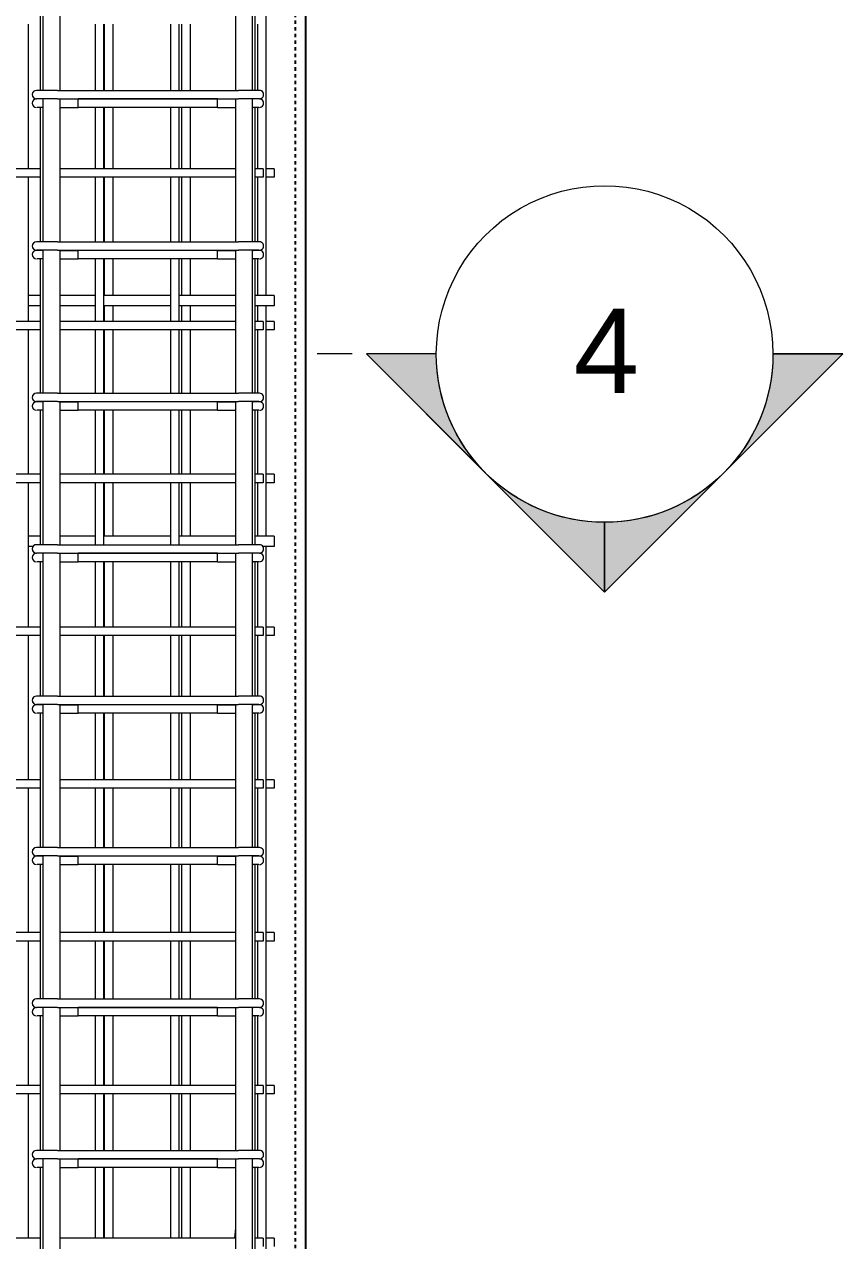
# Model space of a CAD drawing. Header units: millimetres. Extents: x -14563 to 6741, y -2784 to 21137.
# Drawn here: x -11981 to -11203, y 93 to 1249 of the extents above; entities that cross this region are included whole.
import ezdxf

# ---------------------------------------------------------------- set-up
doc = ezdxf.new("R2010")
doc.units = ezdxf.units.MM
doc.linetypes.add('Dash', pattern=[6.36, 3.18, -3.18])
for name, color, linetype, lineweight in [('A-WALL', 113, 'Continuous', 25), ('A-WALL-HDLN', 110, 'Dash', 25), ('G-ANNO-SYMB', 111, 'Continuous', 9), ('S-RBAR', 171, 'Continuous', 18)]:
    doc.layers.add(name, color=color, linetype=linetype, lineweight=lineweight)
doc.styles.add('Arial', font='arial.ttf', dxfattribs={"height": 79.99999999999991})

# ---------------------------------------------------------------- blocks, each defined once
blk = doc.blocks.new('Detail View - M_Section Head - Filled SHOP DWG-1002450-Elevation Front Copy 1')
at = {"layer": 'G-ANNO-SYMB'}
h = blk.add_hatch(color=256, dxfattribs=at)
edge = h.paths.add_edge_path()
edge.add_line((-11692.77503408039, 4855.778249188798), (-11805.91211907023, 4742.641164198953))
edge.add_arc((-11692.77503408039, 4629.504079209105), 159.9999999999996, 90.00000000000011, 134.9999999999993, ccw=False)
edge.add_line((-11692.77503408039, 4789.504079209105), (-11692.77503408039, 4855.778249188799))
h = blk.add_hatch(color=256, dxfattribs=at)
edge = h.paths.add_edge_path()
edge.add_line((-11919.04920406008, 4629.504079209109), (-11852.77503408039, 4629.504079209109))
edge.add_arc((-11692.77503408039, 4629.504079209105), 160.0000000000026, 134.9999999999994, 179.9999999999991, ccw=False)
edge.add_line((-11805.91211907023, 4742.641164198953), (-11919.04920406008, 4629.504079209109))
h = blk.add_hatch(color=256, dxfattribs=at)
edge = h.paths.add_edge_path()
edge.add_line((-11919.04920406008, 4629.504079209106), (-11805.91211907024, 4516.366994219259))
edge.add_arc((-11692.77503408039, 4629.504079209107), 160.0000000000018, 180.0000000000004, 224.9999999999988, ccw=False)
edge.add_line((-11852.77503408039, 4629.504079209106), (-11919.04920406008, 4629.504079209106))
h = blk.add_hatch(color=256, dxfattribs=at)
edge = h.paths.add_edge_path()
edge.add_line((-11692.77503408039, 4403.229909229413), (-11692.77503408039, 4469.504079209107))
edge.add_arc((-11692.77503408039, 4629.504079209106), 159.9999999999974, 224.9999999999992, 269.9999999999987, ccw=False)
edge.add_line((-11805.91211907024, 4516.366994219259), (-11692.77503408039, 4403.229909229413))
for p, q in [((-11919.04920406008, 4629.504079209107), (-11692.77503408039, 4855.778249188798)), ((-11805.91211907023, 4742.641164198953), (-11692.77503408039, 4855.778249188798)), ((-11692.77503408039, 4789.504079209107), (-11692.77503408039, 4855.778249188798)), ((-11692.77503408039, 4855.778249188799), (-11692.77503408039, 4789.504079209105)), ((-11919.04920406008, 4629.504079209109), (-11805.91211907023, 4742.641164198953)), ((-11919.04920406008, 4629.504079209107), (-11692.77503408039, 4403.229909229412)), ((-11852.77503408039, 4629.504079209109), (-11919.04920406008, 4629.504079209109)), ((-11919.04920406008, 4629.504079209106), (-11852.77503408039, 4629.504079209106)), ((-11805.91211907024, 4516.366994219259), (-11919.04920406008, 4629.504079209106)), ((-11692.77503408039, 4403.229909229413), (-11805.91211907024, 4516.366994219259)), ((-11692.77503408039, 4469.504079209107), (-11692.77503408039, 4403.229909229412)), ((-11692.77503408039, 4469.504079209107), (-11692.77503408039, 4403.229909229413))]:
    blk.add_line(p, q, dxfattribs=at)
for centre, radius, start, end in [((-11692.77503408039, 4629.504079209107), 160.000000000003, 90.00000000000065, 269.999999999999), ((-11692.77503408039, 4629.504079209105), 159.9999999999996, 89.99999999999967, 134.999999999999), ((-11692.77503408039, 4629.504079209107), 159.9999999999966, 269.9999999999976, 90.0000000000005), ((-11692.77503408039, 4629.504079209105), 160.0000000000026, 134.9999999999991, 179.9999999999987), ((-11692.77503408039, 4629.504079209107), 160.0000000000018, 180, 224.9999999999984), ((-11692.77503408039, 4629.504079209106), 159.9999999999974, 224.9999999999988, 269.9999999999984)]:
    blk.add_arc(centre, radius, start, end, dxfattribs=at)

msp = doc.modelspace()

# ---------------------------------------------------------------- linework, layer by layer
at = {"layer": 'A-WALL'}
msp.add_line((-11713.80383016152, -1395.000000000119), (-11713.80383016152, 3039.999999999594), dxfattribs=at)
at = {"layer": 'A-WALL-HDLN'}
msp.add_line((-11723.76681075738, 3039.999999999594), (-11723.76681075738, -214.9503906250477), dxfattribs=at)
at = {"layer": 'G-ANNO-SYMB'}
msp.add_line((-11669.6748032208, 935.8239455770388), (-11702.90884958001, 935.8239455770388), dxfattribs=at)
at = {"layer": 'S-RBAR'}
for p, q in [((-11751.30383016152, 991.5337910924618), (-11751.30383016152, 3000.122347168784)), ((-11963.30383016154, 1186.418106856695), (-11963.30383016154, 1322.36730587711)), ((-11947.30383016154, 1186.418106856695), (-11947.30383016154, 1322.36730587711)), ((-11780.3038301615, 1186.418106856695), (-11780.3038301615, 1322.36730587711)), ((-11764.3038301615, 1186.418106856695), (-11764.3038301615, 1322.36730587711)), ((-11965.80383016139, 1186.418106856695), (-11965.80383016139, 1314.178088932217)), ((-11761.80383016165, 1186.418106856695), (-11761.80383016165, 1314.178088932217)), ((-11977.30383016154, 1111.966666666384), (-11977.30383016154, 1249.199999999708)), ((-11913.63716349486, 1186.418106856695), (-11913.63716349486, 1249.199999999708)), ((-11905.63716349486, 1186.418106856695), (-11905.63716349486, 1249.199999999708)), ((-11904.95246405548, 1186.418106856695), (-11904.95246405548, 1249.199999999708)), ((-11896.95246405548, 1186.418106856695), (-11896.95246405548, 1249.199999999708)), ((-11841.97049682819, 1186.418106856695), (-11841.97049682819, 1249.199999999708)), ((-11833.97049682819, 1186.418106856695), (-11833.97049682819, 1249.199999999708)), ((-11831.48544927377, 1186.418106856695), (-11831.48544927377, 1249.199999999708)), ((-11823.48544927377, 1186.418106856695), (-11823.48544927377, 1249.199999999708)), ((-11759.30383016152, 1186.418106856695), (-11759.30383016152, 1249.199999999708)), ((-11949.80383016153, 1186.418106856695), (-11969.80383016153, 1186.418106856695)), ((-11949.80383016153, 1186.418106856695), (-11777.80383016153, 1186.418106856695)), ((-11764.88602913013, 1186.418106856695), (-11777.80383016153, 1186.418106856695)), ((-11762.4303102645, 1186.418106856695), (-11765.01106322174, 1186.418106856695)), ((-11757.80383016153, 1186.418106856695), (-11762.53522130173, 1186.418106856695)), ((-11949.80383016153, 1178.418106856695), (-11969.80383016153, 1178.418106856695)), ((-11963.94596578525, 1178.234936502734), (-11969.80383016152, 1178.234936502734)), ((-11963.94596578525, 1170.234936502734), (-11969.1223466873, 1170.234936502734)), ((-11965.80383016138, 1042.468907836281), (-11965.80383016139, 1170.234936502734)), ((-11963.94596578525, 1178.234936502734), (-11963.30383016154, 1178.234936502734)), ((-11963.94596578525, 1170.234936502734), (-11963.30383016154, 1170.234936502734)), ((-11963.30383016154, 1042.468907836281), (-11963.30383016154, 1178.418106856695)), ((-11949.80383016153, 1178.418106856695), (-11777.80383016153, 1178.418106856695)), ((-11947.30383016154, 1042.468907836281), (-11947.30383016154, 1178.418106856695)), ((-11947.30383016154, 1178.234936502734), (-11930.0048402883, 1178.234936502734)), ((-11947.30383016154, 1170.234936502734), (-11930.0048402883, 1170.234936502734)), ((-11797.60282003475, 1178.234936502734), (-11930.0048402883, 1178.234936502734)), ((-11930.0048402883, 1170.234936502734), (-11930.0048402883, 1178.234936502734)), ((-11797.60282003475, 1170.234936502734), (-11930.0048402883, 1170.234936502734)), ((-11913.63716349486, 1111.966666666384), (-11913.63716349486, 1170.234936502734)), ((-11905.63716349486, 1111.966666666384), (-11905.63716349486, 1170.234936502734)), ((-11904.95246405548, 1111.966666666384), (-11904.95246405548, 1170.234936502734)), ((-11896.95246405548, 1111.966666666384), (-11896.95246405548, 1170.234936502734)), ((-11841.97049682819, 1111.966666666384), (-11841.97049682819, 1170.234936502734)), ((-11833.97049682819, 1111.966666666384), (-11833.97049682819, 1170.234936502734)), ((-11831.48544927377, 1111.966666666384), (-11831.48544927377, 1170.234936502734)), ((-11823.48544927377, 1111.966666666384), (-11823.48544927377, 1170.234936502734)), ((-11797.60282003475, 1178.234936502734), (-11780.3038301615, 1178.234936502734)), ((-11797.60282003475, 1170.234936502734), (-11797.60282003475, 1178.234936502734)), ((-11797.60282003475, 1170.234936502734), (-11780.3038301615, 1170.234936502734)), ((-11780.3038301615, 1042.468907836282), (-11780.3038301615, 1178.418106856695)), ((-11763.6616945378, 1178.418106856695), (-11777.80383016153, 1178.418106856695)), ((-11764.3038301615, 1042.468907836282), (-11764.3038301615, 1178.418106856695)), ((-11764.3038301615, 1178.234936502734), (-11763.66169453779, 1178.234936502734)), ((-11764.3038301615, 1170.234936502734), (-11763.66169453779, 1170.234936502734)), ((-11758.48531363575, 1178.418106856695), (-11763.6616945378, 1178.418106856695)), ((-11757.80383016153, 1178.234936502734), (-11763.66169453779, 1178.234936502734)), ((-11758.48531363574, 1170.234936502734), (-11763.66169453779, 1170.234936502734)), ((-11761.80383016165, 1042.468907836281), (-11761.80383016165, 1170.234936502734)), ((-11759.30383016152, 1111.966666666384), (-11759.30383016152, 1170.234936502734)), ((-11757.80383016153, 1178.418106856695), (-11757.88725773837, 1178.418106856695)), ((-11965.80383016139, 1111.966666666385), (-12123.80383016157, 1111.966666666385)), ((-11780.3038301615, 1111.966666666385), (-11947.30383016154, 1111.966666666385)), ((-11754.23857172628, 1111.966666666385), (-11761.80383016165, 1111.966666666385)), ((-11754.23857172628, 1111.966666666385), (-11754.23857172628, 1103.966666666385)), ((-11743.80383016152, 1111.966666666385), (-11751.30383016152, 1111.966666666385)), ((-11743.80383016152, 1111.966666666385), (-11743.80383016152, 1103.966666666385)), ((-11965.80383016139, 1103.966666666385), (-12123.80383016157, 1103.966666666385)), ((-11977.30383016154, 966.7333333330611), (-11977.30383016154, 1103.966666666384)), ((-11780.3038301615, 1103.966666666385), (-11947.30383016154, 1103.966666666385)), ((-11913.63716349486, 1042.468907836282), (-11913.63716349486, 1103.966666666384)), ((-11905.63716349486, 1042.468907836282), (-11905.63716349486, 1103.966666666384)), ((-11904.95246405548, 1042.468907836281), (-11904.95246405548, 1103.966666666384)), ((-11896.95246405548, 1042.468907836281), (-11896.95246405548, 1103.966666666384)), ((-11841.97049682819, 1042.468907836282), (-11841.97049682819, 1103.966666666384)), ((-11833.97049682819, 1042.468907836282), (-11833.97049682819, 1103.966666666384)), ((-11831.48544927377, 1042.468907836281), (-11831.48544927377, 1103.966666666384)), ((-11823.48544927377, 1042.468907836281), (-11823.48544927377, 1103.966666666384)), ((-11754.23857172628, 1103.966666666385), (-11761.80383016165, 1103.966666666385)), ((-11759.30383016152, 1042.468907836281), (-11759.30383016152, 1103.966666666384)), ((-11743.80383016152, 1103.966666666385), (-11751.30383016152, 1103.966666666385)), ((-11949.80383016153, 1042.468907836281), (-11969.80383016153, 1042.468907836281)), ((-11949.80383016153, 1042.468907836281), (-11777.80383016153, 1042.468907836281)), ((-11764.88602913014, 1042.468907836281), (-11777.80383016153, 1042.468907836281)), ((-11762.4303102645, 1042.468907836281), (-11765.01106322174, 1042.468907836281)), ((-11757.80383016153, 1042.468907836281), (-11762.53522130173, 1042.468907836281)), ((-11949.80383016153, 1034.468907836281), (-11969.80383016153, 1034.468907836281)), ((-11963.94596578525, 1034.291784073251), (-11969.80383016152, 1034.291784073251)), ((-11963.94596578525, 1034.291784073251), (-11963.30383016154, 1034.291784073251)), ((-11963.30383016154, 898.5197088158661), (-11963.30383016154, 1034.468907836281)), ((-11949.80383016153, 1034.468907836281), (-11777.80383016153, 1034.468907836281)), ((-11947.30383016154, 898.5197088158661), (-11947.30383016154, 1034.468907836281)), ((-11947.30383016154, 1034.291784073251), (-11930.0048402883, 1034.291784073251)), ((-11797.60282003475, 1034.291784073251), (-11930.0048402883, 1034.291784073251)), ((-11930.0048402883, 1026.291784073251), (-11930.0048402883, 1034.291784073251)), ((-11797.60282003475, 1034.291784073251), (-11780.3038301615, 1034.291784073251)), ((-11797.60282003475, 1026.291784073251), (-11797.60282003475, 1034.291784073251)), ((-11780.3038301615, 898.5197088158666), (-11780.3038301615, 1034.468907836281)), ((-11763.6616945378, 1034.468907836281), (-11777.80383016153, 1034.468907836281)), ((-11764.3038301615, 898.5197088158666), (-11764.3038301615, 1034.468907836281)), ((-11764.3038301615, 1034.291784073251), (-11763.66169453779, 1034.291784073251)), ((-11758.48531363575, 1034.468907836281), (-11763.6616945378, 1034.468907836281)), ((-11757.80383016153, 1034.291784073251), (-11763.66169453779, 1034.291784073251)), ((-11757.80383016153, 1034.468907836281), (-11757.88725773837, 1034.468907836281)), ((-11963.94596578525, 1026.291784073251), (-11969.1223466873, 1026.291784073251)), ((-11965.80383016138, 898.5197088158659), (-11965.80383016138, 1026.291784073251)), ((-11963.94596578525, 1026.291784073251), (-11963.30383016154, 1026.291784073251)), ((-11947.30383016154, 1026.291784073251), (-11930.0048402883, 1026.291784073251)), ((-11797.60282003475, 1026.291784073251), (-11930.0048402883, 1026.291784073251)), ((-11913.63716349486, 966.7333333330611), (-11913.63716349486, 1026.291784073251)), ((-11905.63716349486, 966.7333333330611), (-11905.63716349486, 1026.291784073251)), ((-11904.95246405548, 991.5337910924618), (-11904.95246405548, 1026.291784073251)), ((-11896.95246405548, 991.5337910924618), (-11896.95246405548, 1026.291784073251)), ((-11841.97049682819, 966.7333333330611), (-11841.97049682819, 1026.291784073251)), ((-11833.97049682819, 966.7333333330611), (-11833.97049682819, 1026.291784073251)), ((-11831.48544927377, 991.5337910924618), (-11831.48544927377, 1026.291784073251)), ((-11823.48544927377, 991.5337910924618), (-11823.48544927377, 1026.291784073251)), ((-11797.60282003475, 1026.291784073251), (-11780.3038301615, 1026.291784073251)), ((-11764.3038301615, 1026.291784073251), (-11763.66169453779, 1026.291784073251)), ((-11758.48531363574, 1026.291784073251), (-11763.66169453779, 1026.291784073251)), ((-11761.80383016165, 898.519708815866), (-11761.80383016165, 1026.291784073251)), ((-11759.30383016152, 991.5337910924618), (-11759.30383016152, 1026.291784073251)), ((-11965.80383016138, 991.5337910924624), (-11977.30383016154, 991.5337910924624)), ((-11913.63716349486, 991.5337910924624), (-11947.30383016154, 991.5337910924624)), ((-11841.97049682819, 991.5337910924624), (-11905.63716349486, 991.5337910924624)), ((-11780.3038301615, 991.5337910924624), (-11833.97049682819, 991.5337910924624)), ((-11743.80383016152, 991.5337910924624), (-11761.80383016165, 991.5337910924624)), ((-11743.80383016152, 991.5337910924624), (-11743.80383016152, 981.5337910924625)), ((-11965.80383016138, 981.5337910924625), (-11977.30383016154, 981.5337910924625)), ((-11913.63716349486, 981.5337910924625), (-11947.30383016154, 981.5337910924625)), ((-11841.97049682819, 981.5337910924625), (-11905.63716349486, 981.5337910924625)), ((-11904.95246405548, 966.7333333330611), (-11904.95246405548, 981.5337910924621)), ((-11896.95246405548, 966.7333333330611), (-11896.95246405548, 981.5337910924621)), ((-11780.3038301615, 981.5337910924625), (-11833.97049682819, 981.5337910924625)), ((-11831.48544927377, 966.7333333330611), (-11831.48544927377, 981.5337910924621)), ((-11823.48544927377, 966.7333333330611), (-11823.48544927377, 981.5337910924621)), ((-11743.80383016152, 981.5337910924625), (-11761.80383016165, 981.5337910924625)), ((-11759.30383016152, 966.7333333330616), (-11759.30383016152, 981.5337910924621)), ((-11751.30383016152, 762.7937551577596), (-11751.30383016152, 981.5337910924621)), ((-11965.80383016139, 966.733333333061), (-12087.05602631796, 966.733333333061)), ((-11780.3038301615, 966.733333333061), (-11947.30383016154, 966.733333333061)), ((-11754.23857172628, 966.733333333061), (-11761.80383016165, 966.733333333061)), ((-11754.23857172628, 966.733333333061), (-11754.23857172628, 958.7333333330608)), ((-11743.80383016152, 966.733333333061), (-11751.30383016152, 966.733333333061)), ((-11743.80383016152, 966.733333333061), (-11743.80383016152, 958.7333333330608)), ((-11965.80383016139, 958.7333333330608), (-12087.05602631796, 958.7333333330608)), ((-11977.30383016154, 821.4999999997369), (-11977.30383016154, 958.7333333330612)), ((-11780.3038301615, 958.7333333330608), (-11947.30383016154, 958.7333333330608)), ((-11913.63716349486, 898.5197088158666), (-11913.63716349486, 958.7333333330612)), ((-11905.63716349486, 898.5197088158666), (-11905.63716349486, 958.7333333330612)), ((-11904.95246405548, 898.5197088158666), (-11904.95246405548, 958.7333333330612)), ((-11896.95246405548, 898.5197088158666), (-11896.95246405548, 958.7333333330612)), ((-11841.97049682819, 898.5197088158666), (-11841.97049682819, 958.7333333330612)), ((-11833.97049682819, 898.5197088158666), (-11833.97049682819, 958.7333333330612)), ((-11831.48544927377, 898.5197088158666), (-11831.48544927377, 958.7333333330612)), ((-11823.48544927377, 898.5197088158666), (-11823.48544927377, 958.7333333330612)), ((-11754.23857172628, 958.7333333330608), (-11761.80383016165, 958.7333333330608)), ((-11759.30383016152, 898.5197088158666), (-11759.30383016152, 958.7333333330615)), ((-11743.80383016152, 958.7333333330608), (-11751.30383016152, 958.7333333330608)), ((-11949.80383016153, 898.5197088158669), (-11969.80383016153, 898.5197088158669)), ((-11949.80383016153, 890.5197088158669), (-11969.80383016153, 890.5197088158669)), ((-11963.94596578525, 890.3486316437682), (-11969.80383016152, 890.3486316437682)), ((-11963.94596578525, 890.3486316437682), (-11963.30383016154, 890.3486316437682)), ((-11963.30383016154, 754.5705097954527), (-11963.30383016154, 890.519708815866)), ((-11949.80383016153, 898.5197088158669), (-11777.80383016153, 898.5197088158669)), ((-11949.80383016153, 890.5197088158669), (-11777.80383016153, 890.5197088158669)), ((-11947.30383016154, 754.5705097954527), (-11947.30383016154, 890.519708815866)), ((-11947.30383016154, 890.3486316437682), (-11930.0048402883, 890.3486316437682)), ((-11797.60282003475, 890.3486316437682), (-11930.0048402883, 890.3486316437682)), ((-11930.0048402883, 882.348631643768), (-11930.0048402883, 890.3486316437682)), ((-11797.60282003475, 890.3486316437682), (-11780.3038301615, 890.3486316437682)), ((-11797.60282003475, 882.348631643768), (-11797.60282003475, 890.3486316437682)), ((-11780.3038301615, 754.5705097954531), (-11780.3038301615, 890.5197088158665)), ((-11764.88602913013, 898.5197088158669), (-11777.80383016153, 898.5197088158669)), ((-11763.6616945378, 890.5197088158669), (-11777.80383016153, 890.5197088158669)), ((-11762.4303102645, 898.5197088158669), (-11765.01106322174, 898.5197088158669)), ((-11764.3038301615, 754.5705097954531), (-11764.3038301615, 890.5197088158665)), ((-11764.3038301615, 890.3486316437682), (-11763.66169453779, 890.3486316437682)), ((-11758.48531363575, 890.5197088158669), (-11763.6616945378, 890.5197088158669)), ((-11757.80383016153, 890.3486316437682), (-11763.66169453779, 890.3486316437682)), ((-11757.80383016153, 898.5197088158669), (-11762.53522130173, 898.5197088158669)), ((-11757.80383016153, 890.5197088158669), (-11757.88725773837, 890.5197088158669)), ((-11963.94596578525, 882.348631643768), (-11969.1223466873, 882.348631643768)), ((-11965.80383016138, 754.5705097954524), (-11965.80383016138, 882.3486316437678)), ((-11963.94596578525, 882.348631643768), (-11963.30383016154, 882.348631643768)), ((-11947.30383016154, 882.348631643768), (-11930.0048402883, 882.348631643768)), ((-11797.60282003475, 882.348631643768), (-11930.0048402883, 882.348631643768)), ((-11913.63716349486, 821.4999999997369), (-11913.63716349486, 882.3486316437683)), ((-11905.63716349486, 821.4999999997369), (-11905.63716349486, 882.3486316437683)), ((-11904.95246405548, 821.4999999997372), (-11904.95246405548, 882.3486316437687)), ((-11896.95246405548, 821.4999999997372), (-11896.95246405548, 882.3486316437687)), ((-11841.97049682819, 821.4999999997369), (-11841.97049682819, 882.3486316437683)), ((-11833.97049682819, 821.4999999997369), (-11833.97049682819, 882.3486316437683)), ((-11831.48544927377, 821.4999999997372), (-11831.48544927377, 882.3486316437687)), ((-11823.48544927377, 821.4999999997372), (-11823.48544927377, 882.3486316437687)), ((-11797.60282003475, 882.348631643768), (-11780.3038301615, 882.348631643768)), ((-11764.3038301615, 882.348631643768), (-11763.66169453779, 882.348631643768)), ((-11758.48531363574, 882.348631643768), (-11763.66169453779, 882.348631643768)), ((-11761.80383016165, 754.5705097954524), (-11761.80383016165, 882.3486316437678)), ((-11759.30383016152, 821.4999999997372), (-11759.30383016152, 882.3486316437683)), ((-11965.80383016138, 821.4999999997373), (-12087.05602631796, 821.4999999997373)), ((-11780.3038301615, 821.4999999997373), (-11947.30383016154, 821.4999999997373)), ((-11754.23857172628, 821.4999999997373), (-11761.80383016165, 821.4999999997373)), ((-11754.23857172628, 821.4999999997373), (-11754.23857172628, 813.4999999997373)), ((-11743.80383016152, 821.4999999997373), (-11751.30383016152, 821.4999999997373)), ((-11743.80383016152, 821.4999999997373), (-11743.80383016152, 813.4999999997373)), ((-11965.80383016138, 813.4999999997373), (-12087.05602631796, 813.4999999997373)), ((-11977.30383016154, 676.2666666664142), (-11977.30383016154, 813.4999999997368)), ((-11780.3038301615, 813.4999999997373), (-11947.30383016154, 813.4999999997373)), ((-11913.63716349486, 754.5705097954531), (-11913.63716349486, 813.4999999997368)), ((-11905.63716349486, 754.5705097954531), (-11905.63716349486, 813.4999999997368)), ((-11904.95246405548, 762.7937551577596), (-11904.95246405548, 813.499999999737)), ((-11896.95246405548, 762.7937551577596), (-11896.95246405548, 813.499999999737)), ((-11841.97049682819, 754.5705097954531), (-11841.97049682819, 813.4999999997368)), ((-11833.97049682819, 754.5705097954531), (-11833.97049682819, 813.4999999997368)), ((-11831.48544927377, 762.7937551577596), (-11831.48544927377, 813.499999999737)), ((-11823.48544927377, 762.7937551577596), (-11823.48544927377, 813.499999999737)), ((-11754.23857172628, 813.4999999997373), (-11761.80383016165, 813.4999999997373)), ((-11759.30383016152, 762.7937551577596), (-11759.30383016152, 813.4999999997368)), ((-11743.80383016152, 813.4999999997373), (-11751.30383016152, 813.4999999997373)), ((-11965.80383016138, 762.7937551577596), (-11977.30383016154, 762.7937551577596)), ((-11972.75597265253, 752.7937551577597), (-11977.30383016154, 752.7937551577597)), ((-11949.80383016153, 754.570509795453), (-11969.80383016153, 754.570509795453)), ((-11949.80383016153, 754.570509795453), (-11777.80383016153, 754.570509795453)), ((-11913.63716349486, 762.7937551577596), (-11947.30383016154, 762.7937551577596)), ((-11841.97049682819, 762.7937551577596), (-11905.63716349486, 762.7937551577596)), ((-11780.3038301615, 762.7937551577596), (-11833.97049682819, 762.7937551577596)), ((-11764.88602913014, 754.570509795453), (-11777.80383016153, 754.570509795453)), ((-11762.4303102645, 754.570509795453), (-11765.01106322174, 754.570509795453)), ((-11757.80383016153, 754.570509795453), (-11762.53522130173, 754.570509795453)), ((-11743.80383016152, 762.7937551577596), (-11761.80383016165, 762.7937551577596)), ((-11743.80383016152, 752.7937551577597), (-11754.85168767053, 752.7937551577597)), ((-11751.30383016152, -1365.000000000119), (-11751.30383016152, 752.79375515776)), ((-11743.80383016152, 762.7937551577596), (-11743.80383016152, 752.7937551577597)), ((-11949.80383016153, 746.5705097954528), (-11969.80383016153, 746.5705097954528)), ((-11963.94596578525, 746.4054792142853), (-11969.80383016152, 746.4054792142853)), ((-11963.94596578525, 746.4054792142853), (-11963.30383016154, 746.4054792142853)), ((-11963.30383016154, 610.6213107750392), (-11963.30383016154, 746.5705097954526)), ((-11949.80383016153, 746.5705097954528), (-11777.80383016153, 746.5705097954528)), ((-11947.30383016154, 610.6213107750394), (-11947.30383016154, 746.5705097954526)), ((-11947.30383016154, 746.4054792142853), (-11930.0048402883, 746.4054792142853)), ((-11797.60282003475, 746.4054792142853), (-11930.0048402883, 746.4054792142853)), ((-11930.0048402883, 738.4054792142852), (-11930.0048402883, 746.4054792142853)), ((-11797.60282003475, 746.4054792142853), (-11780.3038301615, 746.4054792142853)), ((-11797.60282003475, 738.4054792142852), (-11797.60282003475, 746.4054792142853)), ((-11780.3038301615, 610.6213107750397), (-11780.3038301615, 746.5705097954532)), ((-11763.6616945378, 746.5705097954528), (-11777.80383016153, 746.5705097954528)), ((-11764.3038301615, 610.6213107750397), (-11764.3038301615, 746.5705097954532)), ((-11764.3038301615, 746.4054792142853), (-11763.66169453779, 746.4054792142853)), ((-11758.48531363575, 746.5705097954528), (-11763.6616945378, 746.5705097954528)), ((-11757.80383016153, 746.4054792142853), (-11763.66169453779, 746.4054792142853)), ((-11757.80383016153, 746.5705097954528), (-11757.88725773837, 746.5705097954528)), ((-11963.94596578525, 738.4054792142852), (-11969.1223466873, 738.4054792142852)), ((-11965.80383016138, 610.621310775039), (-11965.80383016138, 738.4054792142848)), ((-11963.94596578525, 738.4054792142852), (-11963.30383016154, 738.4054792142852)), ((-11947.30383016154, 738.4054792142852), (-11930.0048402883, 738.4054792142852)), ((-11797.60282003475, 738.4054792142852), (-11930.0048402883, 738.4054792142852)), ((-11913.63716349486, 676.2666666664142), (-11913.63716349486, 738.405479214285)), ((-11905.63716349486, 676.2666666664142), (-11905.63716349486, 738.405479214285)), ((-11904.95246405548, 676.2666666664142), (-11904.95246405548, 738.4054792142856)), ((-11896.95246405548, 676.2666666664142), (-11896.95246405548, 738.4054792142856)), ((-11841.97049682819, 676.2666666664142), (-11841.97049682819, 738.405479214285)), ((-11833.97049682819, 676.2666666664142), (-11833.97049682819, 738.405479214285)), ((-11831.48544927377, 676.2666666664142), (-11831.48544927377, 738.4054792142856)), ((-11823.48544927377, 676.2666666664142), (-11823.48544927377, 738.4054792142856)), ((-11797.60282003475, 738.4054792142852), (-11780.3038301615, 738.4054792142852)), ((-11764.3038301615, 738.4054792142852), (-11763.66169453779, 738.4054792142852)), ((-11758.48531363574, 738.4054792142852), (-11763.66169453779, 738.4054792142852)), ((-11761.80383016165, 610.621310775039), (-11761.80383016165, 738.4054792142847)), ((-11759.30383016152, 676.2666666664142), (-11759.30383016152, 738.4054792142854)), ((-11965.80383016138, 676.2666666664137), (-12823.80383016152, 676.2666666664137)), ((-11780.3038301615, 676.2666666664137), (-11947.30383016154, 676.2666666664137)), ((-11754.23857172628, 676.2666666664137), (-11761.80383016165, 676.2666666664137)), ((-11754.23857172628, 676.2666666664137), (-11754.23857172628, 668.2666666664136)), ((-11743.80383016152, 676.2666666664137), (-11751.30383016152, 676.2666666664137)), ((-11743.80383016152, 676.2666666664137), (-11743.80383016152, 668.2666666664136)), ((-11965.80383016138, 668.2666666664136), (-12823.80383016152, 668.2666666664136)), ((-11977.30383016154, 531.0333333330897), (-11977.30383016154, 668.2666666664143)), ((-11780.3038301615, 668.2666666664136), (-11947.30383016154, 668.2666666664136)), ((-11913.63716349486, 610.6213107750397), (-11913.63716349486, 668.2666666664143)), ((-11905.63716349486, 610.6213107750397), (-11905.63716349486, 668.2666666664143)), ((-11904.95246405548, 610.6213107750394), (-11904.95246405548, 668.266666666414)), ((-11896.95246405548, 610.6213107750394), (-11896.95246405548, 668.266666666414)), ((-11841.97049682819, 610.6213107750397), (-11841.97049682819, 668.2666666664143)), ((-11833.97049682819, 610.6213107750397), (-11833.97049682819, 668.2666666664143)), ((-11831.48544927377, 610.6213107750394), (-11831.48544927377, 668.266666666414)), ((-11823.48544927377, 610.6213107750394), (-11823.48544927377, 668.266666666414)), ((-11754.23857172628, 668.2666666664136), (-11761.80383016165, 668.2666666664136)), ((-11759.30383016152, 610.6213107750394), (-11759.30383016152, 668.266666666414)), ((-11743.80383016152, 668.2666666664136), (-11751.30383016152, 668.2666666664136)), ((-11949.80383016153, 610.621310775039), (-11969.80383016153, 610.621310775039)), ((-11949.80383016153, 602.621310775039), (-11969.80383016153, 602.621310775039)), ((-11963.94596578525, 602.4623267848023), (-11969.80383016152, 602.4623267848023)), ((-11963.94596578525, 602.4623267848023), (-11963.30383016154, 602.4623267848023)), ((-11963.30383016154, 466.6721117546241), (-11963.30383016154, 602.6213107750393)), ((-11949.80383016153, 610.621310775039), (-11777.80383016153, 610.621310775039)), ((-11949.80383016153, 602.621310775039), (-11777.80383016153, 602.621310775039)), ((-11947.30383016154, 466.6721117546241), (-11947.30383016154, 602.6213107750393)), ((-11947.30383016154, 602.4623267848023), (-11930.0048402883, 602.4623267848023)), ((-11797.60282003475, 602.4623267848023), (-11930.0048402883, 602.4623267848023)), ((-11930.0048402883, 594.4623267848023), (-11930.0048402883, 602.4623267848023)), ((-11797.60282003475, 602.4623267848023), (-11780.3038301615, 602.4623267848023)), ((-11797.60282003475, 594.4623267848023), (-11797.60282003475, 602.4623267848023)), ((-11780.3038301615, 466.6721117546246), (-11780.3038301615, 602.6213107750397)), ((-11764.88602913013, 610.621310775039), (-11777.80383016153, 610.621310775039)), ((-11763.6616945378, 602.621310775039), (-11777.80383016153, 602.621310775039)), ((-11762.4303102645, 610.621310775039), (-11765.01106322174, 610.621310775039)), ((-11764.3038301615, 466.6721117546246), (-11764.3038301615, 602.6213107750397)), ((-11764.3038301615, 602.4623267848023), (-11763.66169453779, 602.4623267848023)), ((-11758.48531363575, 602.621310775039), (-11763.6616945378, 602.621310775039)), ((-11757.80383016153, 602.4623267848023), (-11763.66169453779, 602.4623267848023)), ((-11757.80383016153, 610.621310775039), (-11762.53522130173, 610.621310775039)), ((-11757.80383016153, 602.621310775039), (-11757.88725773837, 602.621310775039)), ((-11963.94596578525, 594.4623267848023), (-11969.1223466873, 594.4623267848023)), ((-11965.80383016138, 466.6721117546239), (-11965.80383016138, 594.4623267848016)), ((-11963.94596578525, 594.4623267848023), (-11963.30383016154, 594.4623267848023)), ((-11947.30383016154, 594.4623267848023), (-11930.0048402883, 594.4623267848023)), ((-11797.60282003475, 594.4623267848023), (-11930.0048402883, 594.4623267848023)), ((-11913.63716349486, 531.0333333330897), (-11913.63716349486, 594.4623267848021)), ((-11905.63716349486, 531.0333333330897), (-11905.63716349486, 594.4623267848021)), ((-11904.95246405548, 531.0333333330897), (-11904.95246405548, 594.4623267848019)), ((-11896.95246405548, 531.0333333330897), (-11896.95246405548, 594.4623267848019)), ((-11841.97049682819, 531.0333333330897), (-11841.97049682819, 594.4623267848021)), ((-11833.97049682819, 531.0333333330897), (-11833.97049682819, 594.4623267848021)), ((-11831.48544927377, 531.0333333330897), (-11831.48544927377, 594.4623267848019)), ((-11823.48544927377, 531.0333333330897), (-11823.48544927377, 594.4623267848019)), ((-11797.60282003475, 594.4623267848023), (-11780.3038301615, 594.4623267848023)), ((-11764.3038301615, 594.4623267848023), (-11763.66169453779, 594.4623267848023)), ((-11758.48531363574, 594.4623267848023), (-11763.66169453779, 594.4623267848023)), ((-11761.80383016165, 466.6721117546238), (-11761.80383016165, 594.4623267848016)), ((-11759.30383016152, 531.03333333309), (-11759.30383016152, 594.4623267848019)), ((-11965.80383016138, 531.0333333330898), (-12823.80383016152, 531.0333333330898)), ((-11965.80383016138, 523.0333333330898), (-12823.80383016152, 523.0333333330898)), ((-11977.30383016154, 385.7999999997672), (-11977.30383016154, 523.0333333330899)), ((-11780.3038301615, 531.0333333330898), (-11947.30383016154, 531.0333333330898)), ((-11780.3038301615, 523.0333333330898), (-11947.30383016154, 523.0333333330898)), ((-11913.63716349486, 466.6721117546246), (-11913.63716349486, 523.0333333330899)), ((-11905.63716349486, 466.6721117546246), (-11905.63716349486, 523.0333333330899)), ((-11904.95246405548, 466.6721117546246), (-11904.95246405548, 523.0333333330897)), ((-11896.95246405548, 466.6721117546246), (-11896.95246405548, 523.0333333330897)), ((-11841.97049682819, 466.6721117546246), (-11841.97049682819, 523.0333333330899)), ((-11833.97049682819, 466.6721117546246), (-11833.97049682819, 523.0333333330899)), ((-11831.48544927377, 466.6721117546246), (-11831.48544927377, 523.0333333330897)), ((-11823.48544927377, 466.6721117546246), (-11823.48544927377, 523.0333333330897)), ((-11754.23857172628, 531.0333333330898), (-11761.80383016165, 531.0333333330898)), ((-11754.23857172628, 523.0333333330898), (-11761.80383016165, 523.0333333330898)), ((-11759.30383016152, 466.6721117546246), (-11759.30383016152, 523.0333333330897)), ((-11754.23857172628, 531.0333333330898), (-11754.23857172628, 523.0333333330898)), ((-11743.80383016152, 531.0333333330898), (-11751.30383016152, 531.0333333330898)), ((-11743.80383016152, 523.0333333330898), (-11751.30383016152, 523.0333333330898)), ((-11743.80383016152, 531.0333333330898), (-11743.80383016152, 523.0333333330898)), ((-11949.80383016153, 466.6721117546248), (-11969.80383016153, 466.6721117546248)), ((-11949.80383016153, 466.6721117546248), (-11777.80383016153, 466.6721117546248)), ((-11764.88602913014, 466.6721117546248), (-11777.80383016153, 466.6721117546248)), ((-11762.4303102645, 466.6721117546248), (-11765.01106322174, 466.6721117546248)), ((-11757.80383016153, 466.6721117546248), (-11762.53522130173, 466.6721117546248)), ((-11949.80383016153, 458.6721117546248), (-11969.80383016153, 458.6721117546248)), ((-11963.94596578525, 458.5191743553192), (-11969.80383016152, 458.5191743553192)), ((-11963.94596578525, 458.5191743553192), (-11963.30383016154, 458.5191743553192)), ((-11963.30383016154, 322.7229127342108), (-11963.30383016154, 458.6721117546242)), ((-11949.80383016153, 458.6721117546248), (-11777.80383016153, 458.6721117546248)), ((-11947.30383016154, 322.7229127342108), (-11947.30383016154, 458.6721117546242)), ((-11947.30383016154, 458.5191743553192), (-11930.0048402883, 458.5191743553192)), ((-11797.60282003475, 458.5191743553192), (-11930.0048402883, 458.5191743553192)), ((-11930.0048402883, 450.5191743553193), (-11930.0048402883, 458.5191743553192)), ((-11797.60282003475, 458.5191743553192), (-11780.3038301615, 458.5191743553192)), ((-11797.60282003475, 450.5191743553193), (-11797.60282003475, 458.5191743553192)), ((-11780.3038301615, 322.7229127342113), (-11780.3038301615, 458.6721117546247)), ((-11763.6616945378, 458.6721117546248), (-11777.80383016153, 458.6721117546248)), ((-11764.3038301615, 322.7229127342113), (-11764.3038301615, 458.6721117546247)), ((-11764.3038301615, 458.5191743553192), (-11763.66169453779, 458.5191743553192)), ((-11758.48531363575, 458.6721117546248), (-11763.6616945378, 458.6721117546248)), ((-11757.80383016153, 458.5191743553192), (-11763.66169453779, 458.5191743553192)), ((-11757.80383016153, 458.6721117546248), (-11757.88725773837, 458.6721117546248)), ((-11963.94596578525, 450.5191743553193), (-11969.1223466873, 450.5191743553193)), ((-11965.80383016138, 322.7229127342105), (-11965.80383016138, 450.5191743553185)), ((-11963.94596578525, 450.5191743553193), (-11963.30383016154, 450.5191743553193)), ((-11947.30383016154, 450.5191743553193), (-11930.0048402883, 450.5191743553193)), ((-11797.60282003475, 450.5191743553193), (-11930.0048402883, 450.5191743553193)), ((-11913.63716349486, 385.7999999997669), (-11913.63716349486, 450.519174355319)), ((-11905.63716349486, 385.7999999997669), (-11905.63716349486, 450.519174355319)), ((-11904.95246405548, 385.7999999997672), (-11904.95246405548, 450.519174355319)), ((-11896.95246405548, 385.7999999997672), (-11896.95246405548, 450.519174355319)), ((-11841.97049682819, 385.7999999997669), (-11841.97049682819, 450.519174355319)), ((-11833.97049682819, 385.7999999997669), (-11833.97049682819, 450.519174355319)), ((-11831.48544927377, 385.7999999997672), (-11831.48544927377, 450.519174355319)), ((-11823.48544927377, 385.7999999997672), (-11823.48544927377, 450.519174355319)), ((-11797.60282003475, 450.5191743553193), (-11780.3038301615, 450.5191743553193)), ((-11764.3038301615, 450.5191743553193), (-11763.66169453779, 450.5191743553193)), ((-11758.48531363574, 450.5191743553193), (-11763.66169453779, 450.5191743553193)), ((-11761.80383016165, 322.7229127342105), (-11761.80383016165, 450.5191743553184)), ((-11759.30383016152, 385.7999999997672), (-11759.30383016152, 450.519174355319)), ((-11965.80383016138, 385.7999999997662), (-12823.80383016152, 385.7999999997662)), ((-11780.3038301615, 385.7999999997662), (-11947.30383016154, 385.7999999997662)), ((-11754.23857172628, 385.7999999997662), (-11761.80383016165, 385.7999999997662)), ((-11754.23857172628, 385.7999999997662), (-11754.23857172628, 377.7999999997662)), ((-11743.80383016152, 385.7999999997662), (-11751.30383016152, 385.7999999997662)), ((-11743.80383016152, 385.7999999997662), (-11743.80383016152, 377.7999999997662)), ((-11965.80383016138, 377.7999999997662), (-12823.80383016152, 377.7999999997662)), ((-11977.30383016154, 240.5666666664425), (-11977.30383016154, 377.7999999997668)), ((-11780.3038301615, 377.7999999997662), (-11947.30383016154, 377.7999999997662)), ((-11913.63716349486, 322.7229127342111), (-11913.63716349486, 377.7999999997668)), ((-11905.63716349486, 322.7229127342111), (-11905.63716349486, 377.7999999997668)), ((-11904.95246405548, 322.7229127342111), (-11904.95246405548, 377.7999999997671)), ((-11896.95246405548, 322.7229127342111), (-11896.95246405548, 377.7999999997671)), ((-11841.97049682819, 322.7229127342111), (-11841.97049682819, 377.7999999997668)), ((-11833.97049682819, 322.7229127342111), (-11833.97049682819, 377.7999999997668)), ((-11831.48544927377, 322.7229127342111), (-11831.48544927377, 377.7999999997671)), ((-11823.48544927377, 322.7229127342111), (-11823.48544927377, 377.7999999997671)), ((-11754.23857172628, 377.7999999997662), (-11761.80383016165, 377.7999999997662)), ((-11759.30383016152, 322.7229127342111), (-11759.30383016152, 377.7999999997671)), ((-11743.80383016152, 377.7999999997662), (-11751.30383016152, 377.7999999997662)), ((-11949.80383016153, 322.7229127342108), (-11969.80383016153, 322.7229127342108)), ((-11949.80383016153, 314.7229127342109), (-11969.80383016153, 314.7229127342109)), ((-11963.94596578525, 314.5760219258361), (-11969.80383016152, 314.5760219258361)), ((-11963.94596578525, 314.5760219258361), (-11963.30383016154, 314.5760219258361)), ((-11963.30383016154, 178.7737137137956), (-11963.30383016154, 314.7229127342108)), ((-11949.80383016153, 322.7229127342108), (-11777.80383016153, 322.7229127342108)), ((-11949.80383016153, 314.7229127342109), (-11777.80383016153, 314.7229127342109)), ((-11947.30383016154, 178.7737137137956), (-11947.30383016154, 314.7229127342108)), ((-11947.30383016154, 314.5760219258361), (-11930.0048402883, 314.5760219258361)), ((-11797.60282003475, 314.5760219258361), (-11930.0048402883, 314.5760219258361)), ((-11930.0048402883, 306.5760219258362), (-11930.0048402883, 314.5760219258361)), ((-11797.60282003475, 314.5760219258361), (-11780.3038301615, 314.5760219258361)), ((-11797.60282003475, 306.5760219258362), (-11797.60282003475, 314.5760219258361)), ((-11780.3038301615, 178.7737137137962), (-11780.3038301615, 314.7229127342113)), ((-11764.88602913014, 322.7229127342108), (-11777.80383016153, 322.7229127342108)), ((-11763.6616945378, 314.7229127342109), (-11777.80383016153, 314.7229127342109)), ((-11762.4303102645, 322.7229127342108), (-11765.01106322174, 322.7229127342108)), ((-11764.3038301615, 178.7737137137962), (-11764.3038301615, 314.7229127342113)), ((-11764.3038301615, 314.5760219258361), (-11763.66169453779, 314.5760219258361)), ((-11758.48531363575, 314.7229127342109), (-11763.6616945378, 314.7229127342109)), ((-11757.80383016153, 314.5760219258361), (-11763.66169453779, 314.5760219258361)), ((-11757.80383016153, 322.7229127342108), (-11762.53522130173, 322.7229127342108)), ((-11757.80383016153, 314.7229127342109), (-11757.88725773837, 314.7229127342109)), ((-11963.94596578525, 306.5760219258362), (-11969.1223466873, 306.5760219258362)), ((-11965.80383016138, 178.7737137137954), (-11965.80383016138, 306.5760219258353)), ((-11963.94596578525, 306.5760219258362), (-11963.30383016154, 306.5760219258362)), ((-11947.30383016154, 306.5760219258362), (-11930.0048402883, 306.5760219258362)), ((-11797.60282003475, 306.5760219258362), (-11930.0048402883, 306.5760219258362)), ((-11913.63716349486, 240.5666666664425), (-11913.63716349486, 306.5760219258358)), ((-11905.63716349486, 240.5666666664425), (-11905.63716349486, 306.5760219258358)), ((-11904.95246405548, 240.5666666664425), (-11904.95246405548, 306.5760219258361)), ((-11896.95246405548, 240.5666666664425), (-11896.95246405548, 306.5760219258361)), ((-11841.97049682819, 240.5666666664425), (-11841.97049682819, 306.5760219258358)), ((-11833.97049682819, 240.5666666664425), (-11833.97049682819, 306.5760219258358)), ((-11831.48544927377, 240.5666666664425), (-11831.48544927377, 306.5760219258361)), ((-11823.48544927377, 240.5666666664425), (-11823.48544927377, 306.5760219258361)), ((-11797.60282003475, 306.5760219258362), (-11780.3038301615, 306.5760219258362)), ((-11764.3038301615, 306.5760219258362), (-11763.66169453779, 306.5760219258362)), ((-11758.48531363574, 306.5760219258362), (-11763.66169453779, 306.5760219258362)), ((-11761.80383016166, 178.7737137137953), (-11761.80383016165, 306.5760219258353)), ((-11759.30383016152, 240.5666666664425), (-11759.30383016152, 306.5760219258361)), ((-11965.80383016138, 240.5666666664421), (-12823.80383016152, 240.5666666664421)), ((-11965.80383016138, 232.566666666442), (-12823.80383016152, 232.566666666442)), ((-11977.30383016154, 95.3333333331181), (-11977.30383016154, 232.5666666664427)), ((-11780.3038301615, 240.5666666664421), (-11947.30383016154, 240.5666666664421)), ((-11780.3038301615, 232.566666666442), (-11947.30383016154, 232.566666666442)), ((-11913.63716349486, 178.7737137137961), (-11913.63716349486, 232.5666666664427)), ((-11905.63716349486, 178.7737137137961), (-11905.63716349486, 232.5666666664427)), ((-11904.95246405548, 178.7737137137961), (-11904.95246405548, 232.5666666664427)), ((-11896.95246405548, 178.7737137137961), (-11896.95246405548, 232.5666666664427)), ((-11841.97049682819, 178.7737137137961), (-11841.97049682819, 232.5666666664427)), ((-11833.97049682819, 178.7737137137961), (-11833.97049682819, 232.5666666664427)), ((-11831.48544927377, 178.7737137137961), (-11831.48544927377, 232.5666666664427)), ((-11823.48544927377, 178.7737137137961), (-11823.48544927377, 232.5666666664427)), ((-11754.23857172628, 240.5666666664421), (-11761.80383016166, 240.5666666664421)), ((-11754.23857172628, 232.566666666442), (-11761.80383016166, 232.566666666442)), ((-11759.30383016152, 178.7737137137961), (-11759.30383016152, 232.5666666664427)), ((-11754.23857172628, 240.5666666664421), (-11754.23857172628, 232.566666666442)), ((-11743.80383016152, 240.5666666664421), (-11751.30383016152, 240.5666666664421)), ((-11743.80383016152, 232.566666666442), (-11751.30383016152, 232.566666666442)), ((-11743.80383016152, 240.5666666664421), (-11743.80383016152, 232.566666666442)), ((-11949.80383016153, 178.7737137137967), (-11969.80383016153, 178.7737137137967)), ((-11949.80383016153, 178.7737137137967), (-11777.80383016153, 178.7737137137967)), ((-11764.88602913014, 178.7737137137967), (-11777.80383016153, 178.7737137137967)), ((-11762.4303102645, 178.7737137137967), (-11765.01106322174, 178.7737137137967)), ((-11757.80383016153, 178.7737137137967), (-11762.53522130173, 178.7737137137967)), ((-11949.80383016153, 170.7737137137967), (-11969.80383016153, 170.7737137137967)), ((-11963.94596578525, 170.6328694963533), (-11969.80383016152, 170.6328694963533)), ((-11963.94596578525, 162.6328694963533), (-11969.1223466873, 162.6328694963533)), ((-11965.80383016138, 34.82451469338194), (-11965.80383016138, 162.6328694963522)), ((-11963.94596578525, 170.6328694963533), (-11963.30383016154, 170.6328694963533)), ((-11963.94596578525, 162.6328694963533), (-11963.30383016154, 162.6328694963533)), ((-11963.30383016154, 74.92299179467622), (-11963.30383016154, 170.7737137137956)), ((-11949.80383016153, 170.7737137137967), (-11777.80383016153, 170.7737137137967)), ((-11947.30383016154, 74.92299179467622), (-11947.30383016154, 170.7737137137956)), ((-11947.30383016154, 170.6328694963533), (-11930.0048402883, 170.6328694963533)), ((-11947.30383016154, 162.6328694963533), (-11930.0048402883, 162.6328694963533)), ((-11797.60282003475, 170.6328694963533), (-11930.0048402883, 170.6328694963533)), ((-11930.0048402883, 162.6328694963533), (-11930.0048402883, 170.6328694963533)), ((-11797.60282003475, 162.6328694963533), (-11930.0048402883, 162.6328694963533)), ((-11913.63716349486, 95.3333333331181), (-11913.63716349486, 162.6328694963529)), ((-11905.63716349486, 95.3333333331181), (-11905.63716349486, 162.6328694963529)), ((-11904.95246405548, 95.3333333331181), (-11904.95246405548, 162.6328694963526)), ((-11896.95246405548, 95.3333333331181), (-11896.95246405548, 162.6328694963526)), ((-11841.97049682819, 95.3333333331181), (-11841.97049682819, 162.6328694963529)), ((-11833.97049682819, 95.3333333331181), (-11833.97049682819, 162.6328694963529)), ((-11831.48544927377, 95.3333333331181), (-11831.48544927377, 162.6328694963526)), ((-11823.48544927377, 95.3333333331181), (-11823.48544927377, 162.6328694963526)), ((-11797.60282003475, 170.6328694963533), (-11780.3038301615, 170.6328694963533)), ((-11797.60282003475, 162.6328694963533), (-11797.60282003475, 170.6328694963533)), ((-11797.60282003475, 162.6328694963533), (-11780.3038301615, 162.6328694963533)), ((-11780.3038301615, 74.92299179465647), (-11780.3038301615, 170.7737137137962)), ((-11763.6616945378, 170.7737137137967), (-11777.80383016153, 170.7737137137967)), ((-11764.3038301615, 74.92299179465647), (-11764.3038301615, 170.7737137137962)), ((-11764.3038301615, 170.6328694963533), (-11763.66169453779, 170.6328694963533)), ((-11764.3038301615, 162.6328694963533), (-11763.66169453779, 162.6328694963533)), ((-11758.48531363575, 170.7737137137967), (-11763.6616945378, 170.7737137137967)), ((-11757.80383016153, 170.6328694963533), (-11763.66169453779, 170.6328694963533)), ((-11758.48531363574, 162.6328694963533), (-11763.66169453779, 162.6328694963533)), ((-11761.80383016166, 34.82451469338184), (-11761.80383016166, 162.6328694963522)), ((-11759.30383016152, 95.3333333331181), (-11759.30383016152, 162.6328694963526)), ((-11757.80383016153, 170.7737137137967), (-11757.88725773837, 170.7737137137967)), ((-11781.32491991798, 95.33333333311823), (-11780.3038301615, 105.0684994360733)), ((-11965.80383016138, 95.33333333311847), (-12823.80383016152, 95.33333333311847)), ((-11780.3038301615, 95.33333333311847), (-11947.30383016154, 95.33333333311847)), ((-11754.23857172628, 95.33333333311847), (-11761.80383016166, 95.33333333311847)), ((-11754.23857172628, 95.33333333311847), (-11754.23857172628, 87.33333333311846)), ((-11743.80383016152, 95.33333333311847), (-11751.30383016152, 95.33333333311847)), ((-11743.80383016152, 95.33333333311847), (-11743.80383016152, 87.33333333311846))]:
    msp.add_line(p, q, dxfattribs=at)
for centre, radius, start, end in [((-11969.80383016153, 1182.418106856695), 3.999999999998181, 90, 269.9999999999996), ((-11969.80383016153, 1182.418106856695), 3.999999999998753, 120.0000000000082, 165.0000000000078), ((-11969.80383016153, 1182.418106856695), 4.000000000000004, 194.9999999999999, 240), ((-11757.80383016153, 1182.418106856695), 4, 269.9999999999996, 90), ((-11757.80383016153, 1182.418106856695), 3.999999999998181, 269.9999999999996, 90), ((-11757.80383016153, 1182.418106856695), 3.999999999998753, 14.99999999999225, 59.99999999999183), ((-11757.80383016153, 1182.418106856695), 4.000000000000004, 299.9999999999993, 344.9999999999993), ((-11969.80383016152, 1174.234936502734), 4, 90, 269.9999999999996), ((-11969.80383016153, 1182.418106856695), 4.000000000000004, 255.0000000000048, 269.9999999999996), ((-11757.80383016153, 1182.418106856695), 3.999999999998247, 269.9999999999996, 285.0000000000008), ((-11757.80383016153, 1174.234936502734), 4, 269.9999999999996, 90), ((-11969.80383016153, 1038.468907836281), 3.999999999998181, 90, 269.9999999999996), ((-11969.80383016153, 1038.468907836281), 3.999999999998753, 120.0000000000082, 165.0000000000078), ((-11757.80383016153, 1038.468907836281), 4, 269.9999999999996, 90), ((-11757.80383016153, 1038.468907836281), 3.999999999998181, 269.9999999999996, 90), ((-11757.80383016153, 1038.468907836281), 3.999999999998753, 14.99999999999225, 59.99999999999183), ((-11969.80383016152, 1030.291784073251), 4, 90, 269.9999999999996), ((-11969.80383016153, 1038.468907836281), 4.000000000000004, 194.9999999999999, 240), ((-11969.80383016153, 1038.468907836281), 4.000000000000004, 255.0000000000048, 269.9999999999996), ((-11757.80383016153, 1038.468907836281), 3.999999999998247, 269.9999999999996, 285.0000000000008), ((-11757.80383016153, 1030.291784073251), 4, 269.9999999999996, 90), ((-11757.80383016153, 1038.468907836281), 4.000000000000004, 299.9999999999993, 344.9999999999993), ((-11969.80383016153, 894.5197088158669), 3.999999999998181, 90, 269.9999999999996), ((-11969.80383016152, 886.3486316437682), 4, 90, 269.9999999999996), ((-11969.80383016153, 894.5197088158669), 3.999999999998753, 120.0000000000078, 165.0000000000059), ((-11969.80383016153, 894.5197088158669), 4.000000000000004, 194.9999999999985, 240.0000000000002), ((-11969.80383016153, 894.5197088158669), 4.000000000000004, 255.0000000000049, 269.9999999999996), ((-11757.80383016153, 894.5197088158669), 4, 269.9999999999996, 90), ((-11757.80383016153, 894.5197088158669), 3.999999999998181, 269.9999999999996, 90), ((-11757.80383016153, 894.5197088158669), 3.999999999998247, 269.9999999999996, 285.0000000000007), ((-11757.80383016153, 886.3486316437682), 4, 269.9999999999996, 90), ((-11757.80383016153, 894.5197088158669), 3.999999999998753, 14.99999999999403, 59.99999999999219), ((-11757.80383016153, 894.5197088158669), 4.000000000000004, 299.9999999999991, 345.0000000000007), ((-11969.80383016153, 750.570509795453), 3.999999999998181, 90, 269.9999999999996), ((-11969.80383016153, 750.570509795453), 3.999999999998753, 149.9999999999972, 165.0000000000059), ((-11757.80383016153, 750.570509795453), 4, 269.9999999999996, 90), ((-11757.80383016153, 750.570509795453), 3.999999999998181, 269.9999999999996, 90), ((-11757.80383016153, 750.570509795453), 3.999999999998753, 14.99999999999403, 30.00000000000282), ((-11969.80383016152, 742.4054792142853), 4, 90, 269.9999999999996), ((-11969.80383016153, 750.570509795453), 4.000000000000004, 194.9999999999999, 240), ((-11969.80383016153, 750.570509795453), 4.000000000000004, 255.0000000000048, 269.9999999999996), ((-11757.80383016153, 750.570509795453), 3.999999999998247, 269.9999999999996, 285.0000000000008), ((-11757.80383016153, 742.4054792142853), 4, 269.9999999999996, 90), ((-11757.80383016153, 750.570509795453), 4.000000000000004, 299.9999999999993, 344.9999999999993), ((-11969.80383016153, 606.621310775039), 3.999999999998181, 90, 269.9999999999996), ((-11969.80383016152, 598.4623267848023), 4, 90, 269.9999999999996), ((-11969.80383016153, 606.621310775039), 3.999999999998753, 120.000000000008, 165.0000000000056), ((-11969.80383016153, 606.621310775039), 4.000000000000004, 194.9999999999999, 240), ((-11969.80383016153, 606.621310775039), 4.000000000000004, 255.0000000000048, 269.9999999999996), ((-11757.80383016153, 606.621310775039), 4, 269.9999999999996, 90), ((-11757.80383016153, 606.621310775039), 3.999999999998181, 269.9999999999996, 90), ((-11757.80383016153, 606.621310775039), 3.999999999998247, 269.9999999999996, 285.0000000000008), ((-11757.80383016153, 598.4623267848023), 4, 269.9999999999996, 90), ((-11757.80383016153, 606.621310775039), 3.999999999998753, 14.99999999999438, 59.99999999999198), ((-11757.80383016153, 606.621310775039), 4.000000000000004, 299.9999999999993, 344.9999999999993), ((-11969.80383016153, 462.6721117546248), 3.999999999998181, 90, 269.9999999999996), ((-11969.80383016153, 462.6721117546248), 3.999999999998753, 120.000000000008, 165.0000000000053), ((-11757.80383016153, 462.6721117546248), 4, 269.9999999999996, 90), ((-11757.80383016153, 462.6721117546248), 3.999999999998181, 269.9999999999996, 90), ((-11757.80383016153, 462.6721117546248), 3.999999999998753, 14.99999999999466, 59.99999999999206), ((-11969.80383016152, 454.5191743553193), 4, 90, 269.9999999999996), ((-11969.80383016153, 462.6721117546248), 4.000000000000004, 194.9999999999992, 239.9999999999993), ((-11969.80383016153, 462.6721117546248), 4.000000000000004, 255.0000000000048, 269.9999999999996), ((-11757.80383016153, 462.6721117546248), 3.999999999998247, 269.9999999999996, 285.0000000000007), ((-11757.80383016153, 454.5191743553193), 4, 269.9999999999996, 90), ((-11757.80383016153, 462.6721117546248), 4.000000000000004, 300.0000000000001, 345.0000000000001), ((-11969.80383016153, 318.7229127342108), 3.999999999998181, 90, 269.9999999999996), ((-11969.80383016152, 310.5760219258362), 4, 90, 269.9999999999996), ((-11969.80383016153, 318.7229127342108), 3.999999999998753, 120.0000000000077, 165.0000000000046), ((-11969.80383016153, 318.7229127342108), 4.000000000000004, 194.9999999999987, 239.9999999999997), ((-11969.80383016153, 318.7229127342108), 4.000000000000004, 255.0000000000049, 269.9999999999996), ((-11757.80383016153, 318.7229127342108), 4, 269.9999999999996, 90), ((-11757.80383016153, 318.7229127342108), 3.999999999998181, 269.9999999999996, 90), ((-11757.80383016153, 318.7229127342108), 3.999999999998247, 269.9999999999996, 285.0000000000007), ((-11757.80383016153, 310.5760219258362), 4, 269.9999999999996, 90), ((-11757.80383016153, 318.7229127342108), 3.999999999998753, 14.99999999999537, 59.99999999999233), ((-11757.80383016153, 318.7229127342108), 4.000000000000004, 299.9999999999995, 345.0000000000006), ((-11969.80383016153, 174.7737137137967), 3.999999999998181, 90, 269.9999999999996), ((-11969.80383016153, 174.7737137137967), 3.999999999998753, 120.0000000000077, 165.0000000000047), ((-11969.80383016153, 174.7737137137967), 4.000000000000004, 194.9999999999991, 239.9999999999998), ((-11757.80383016153, 174.7737137137967), 4, 269.9999999999996, 90), ((-11757.80383016153, 174.7737137137967), 3.999999999998181, 269.9999999999996, 90), ((-11757.80383016153, 174.7737137137967), 3.999999999998753, 14.99999999999523, 59.9999999999923), ((-11757.80383016153, 174.7737137137967), 4.000000000000004, 299.9999999999994, 345.0000000000002), ((-11969.80383016152, 166.6328694963533), 4, 90, 269.9999999999996), ((-11969.80383016153, 174.7737137137967), 4.000000000000004, 255.0000000000049, 269.9999999999996), ((-11757.80383016153, 174.7737137137967), 3.999999999998247, 269.9999999999996, 285.0000000000007), ((-11757.80383016153, 166.6328694963533), 4, 269.9999999999996, 90)]:
    msp.add_arc(centre, radius, start, end, dxfattribs=at)

# ---------------------------------------------------------------- block references
at = {"layer": 'G-ANNO-SYMB', "extrusion": (0, 0, -1), "rotation": 90.00000000000038}
msp.add_blockref('Detail View - M_Section Head - Filled SHOP DWG-1002450-Elevation Front Copy 1', (16059.17888242982, 12628.59897965746), dxfattribs=at)

# ---------------------------------------------------------------- texts
at = {"layer": 'G-ANNO-SYMB', "insert": (-11459.02798015414, 978.8910249850287), "char_height": 79.99999999999991, "width": 76.96199999999993, "attachment_point": 1, "style": 'Arial'}
msp.add_mtext('4', dxfattribs=at)

doc.saveas('drawing.dxf')
